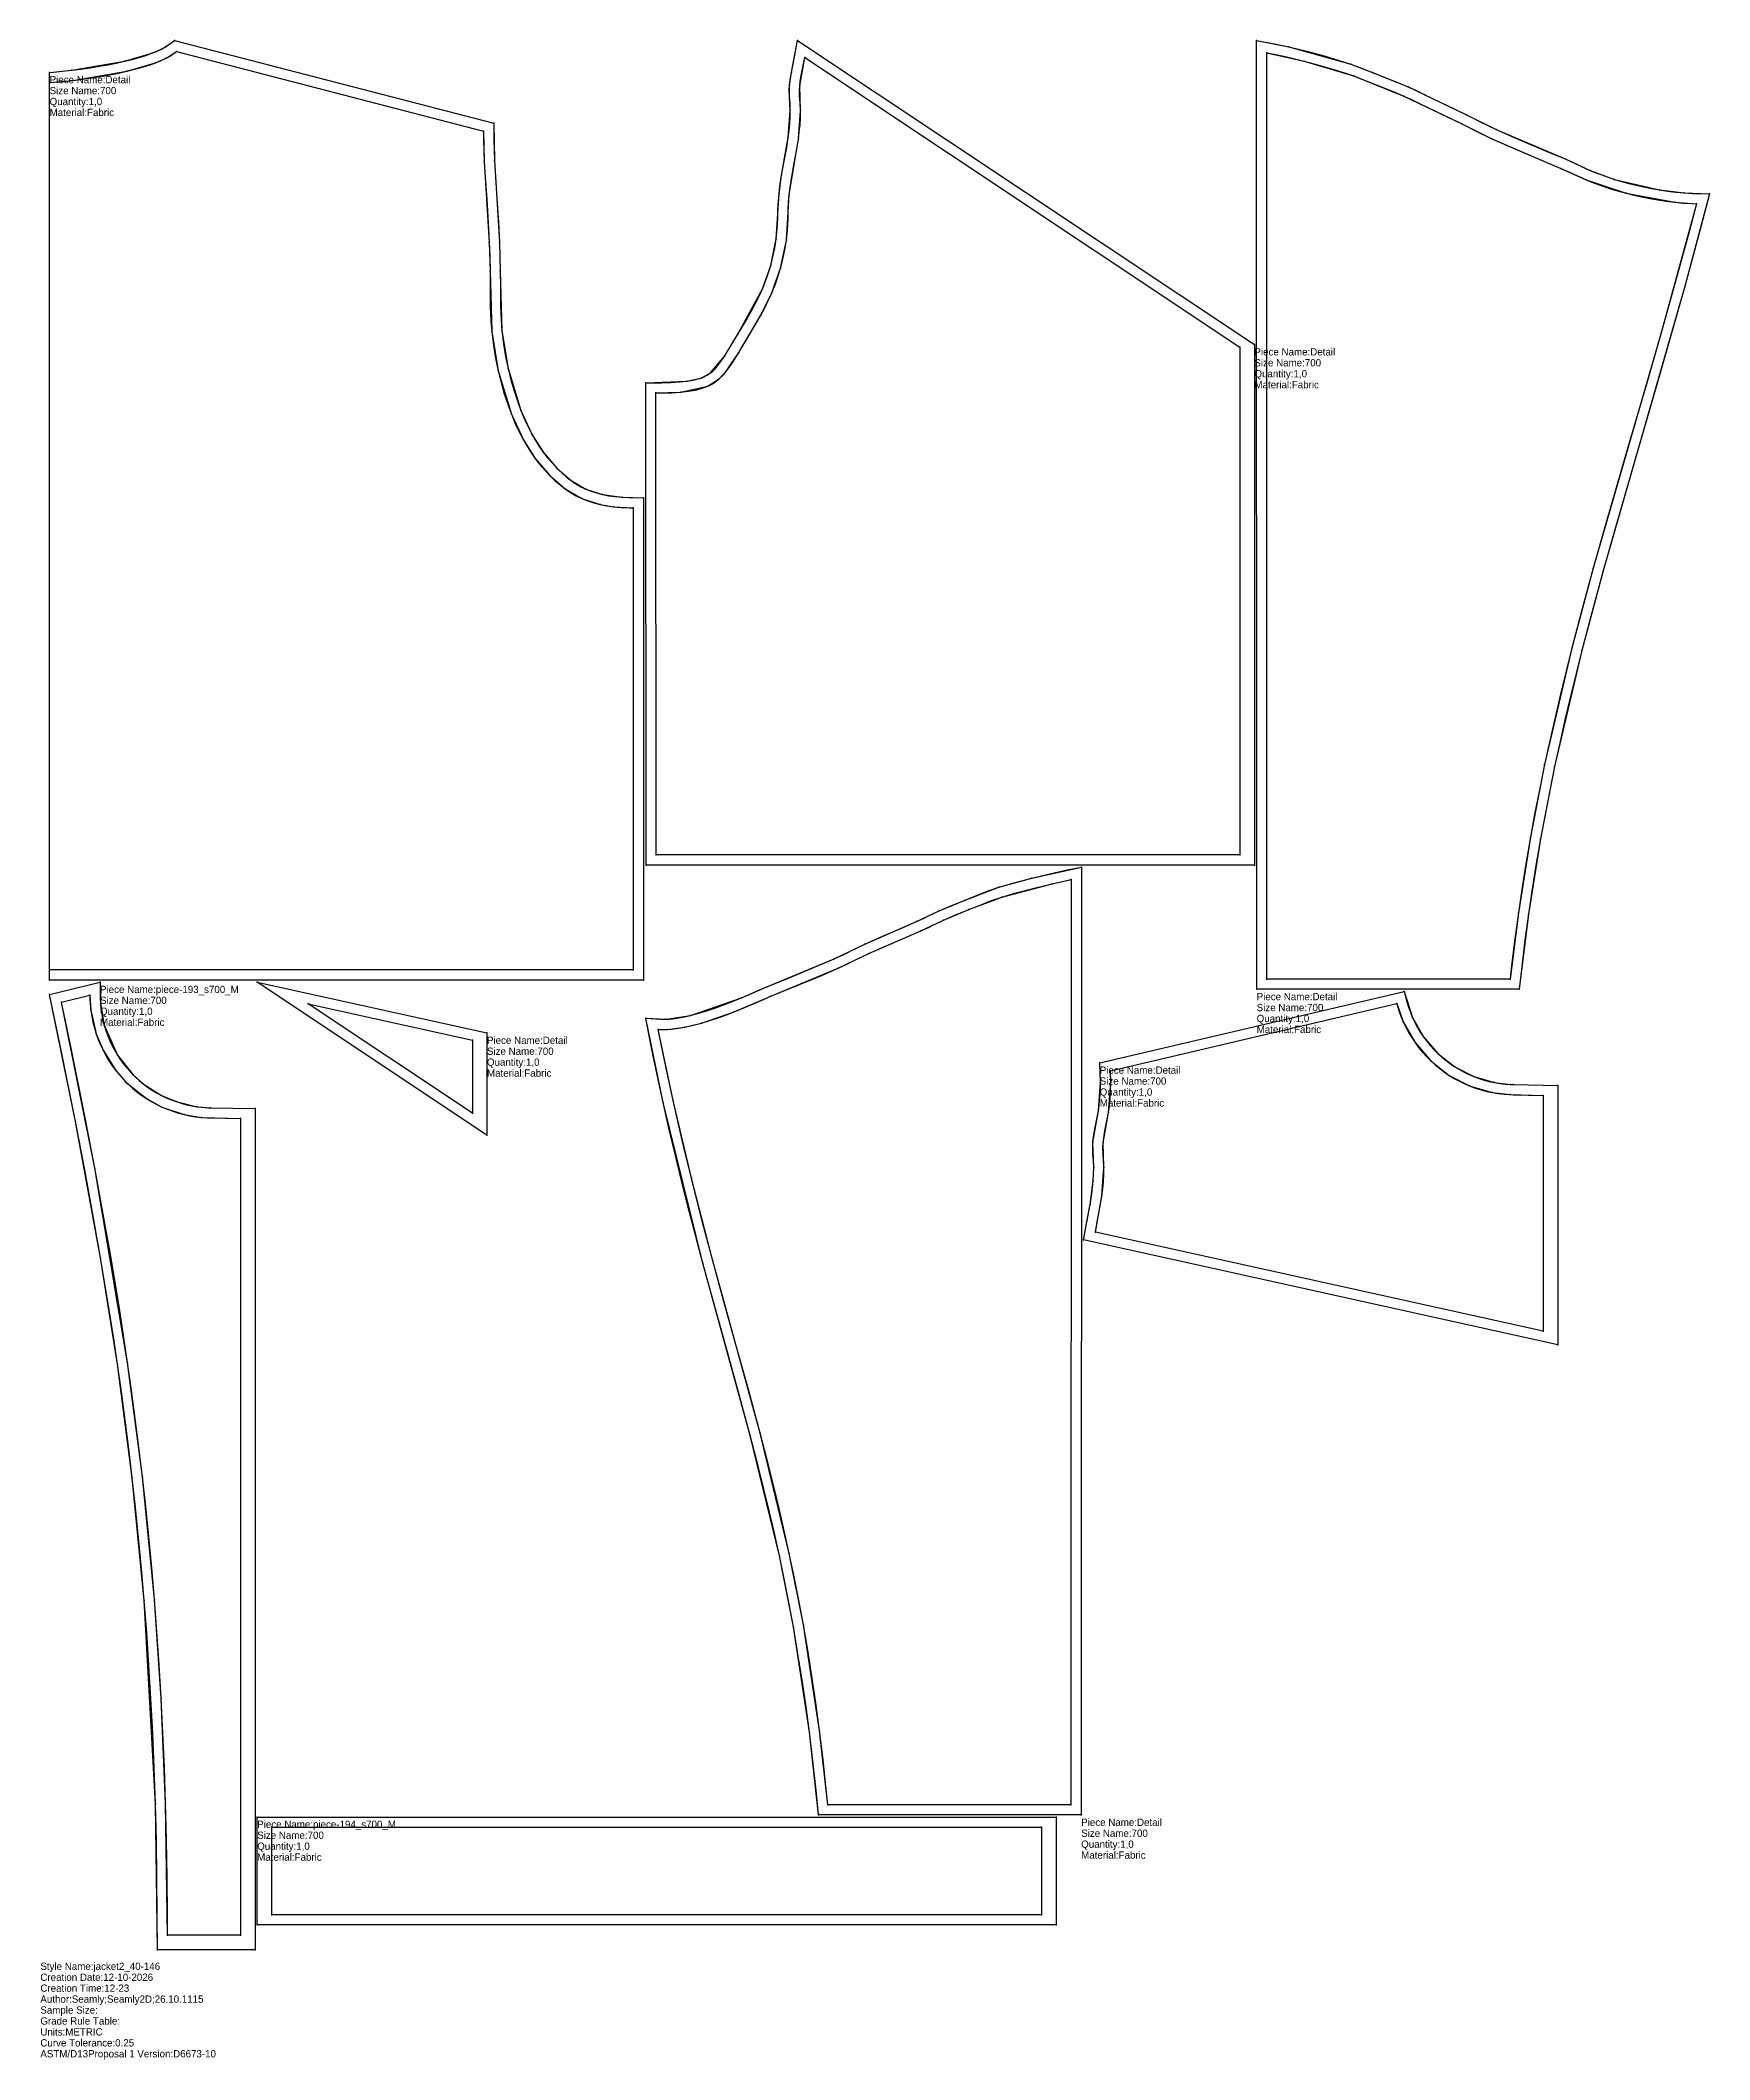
# Model space of a CAD drawing. Extents: x 0 to 1145, y -69 to 1316.
import ezdxf

# ---------------------------------------------------------------- set-up
doc = ezdxf.new("R2010")
doc.units = 0
for name, color, linetype in [('1', 7, 'CONTINUOUS'), ('14', 7, 'CONTINUOUS'), ('2', 7, 'CONTINUOUS'), ('3', 7, 'CONTINUOUS'), ('84', 7, 'CONTINUOUS'), ('87', 7, 'CONTINUOUS')]:
    doc.layers.add(name, color=color, linetype=linetype)

# ---------------------------------------------------------------- blocks, each defined once
blk = doc.blocks.new('piece-193_s700_M')
at = {"layer": '1'}
blk.add_lwpolyline([(40.91, 669.92), (41.19, 655.28), (43.79, 640.36), (52.93, 619.73), (63.62, 606.38), (70.58, 600.21), (82.98, 592.26), (93.11, 587.95), (107.44, 584.5), (116.74, 583.77), (147.24, 583.15), (147.24, 6.36), (80.25, 6.36), (78.9, 106.38), (71.22, 245.91), (63.01, 329.94), (52.88, 407.9), (41.33, 480.76), (23.98, 574.42), (6.35, 661.45)], close=True, dxfattribs=at)
at = {"layer": '14'}
blk.add_lwpolyline([(33.99, 661.02), (34.62, 650.63), (38.24, 634.55), (42.96, 623.16), (51.77, 609.23), (58.67, 601.43), (72.82, 590.03), (83.39, 584.29), (98.54, 579.08), (110.48, 577.1), (137.24, 576.35), (137.24, 16.36), (87.24, 16.36), (85.9, 106.58), (82.83, 178.71), (78.2, 246.47), (69.96, 330.73), (59.81, 408.91), (37.3, 542.42), (14.56, 656.25)], close=True, dxfattribs=at)
at = {"layer": '2'}
for p in [(40.91, 669.92), (6.35, 661.45), (14.56, 656.25), (33.99, 661.02), (147.24, 583.15), (137.24, 576.35), (87.24, 16.36), (137.24, 16.36), (80.25, 6.36), (147.24, 6.36)]:
    blk.add_point(p, dxfattribs=at)
at = {"layer": '3'}
for p in [(41.19, 655.28), (34.62, 650.63), (43.79, 640.36), (38.24, 634.55), (42.96, 623.16), (52.93, 619.73), (51.77, 609.23), (58.67, 601.43), (63.62, 606.38), (70.58, 600.21), (72.82, 590.03), (82.98, 592.26), (83.39, 584.29), (93.11, 587.95), (107.44, 584.5), (116.74, 583.77), (23.98, 574.42), (98.54, 579.08), (110.48, 577.1), (37.3, 542.42), (41.33, 480.76), (52.88, 407.9), (59.81, 408.91), (63.01, 329.94), (69.96, 330.73), (71.22, 245.91), (78.2, 246.47), (82.83, 178.71), (78.9, 106.38), (85.9, 106.58)]:
    blk.add_point(p, dxfattribs=at)
at = {"layer": '84'}
blk.add_lwpolyline([(40.91, 669.92), (41, 659.13), (41.19, 655.28), (41.57, 651.49), (42.13, 647.73), (42.87, 644.02), (43.79, 640.36), (44.89, 636.75), (46.16, 633.2), (47.6, 629.71), (49.22, 626.31), (50.99, 622.98), (52.93, 619.73), (55.03, 616.58), (57.29, 613.53), (59.71, 610.59), (62.29, 607.73), (63.62, 606.38), (64.93, 605.09), (67.71, 602.57), (70.58, 600.21), (73.54, 598), (76.6, 595.93), (79.75, 594.02), (82.98, 592.26), (86.29, 590.67), (89.67, 589.22), (93.11, 587.95), (96.62, 586.83), (100.18, 585.89), (103.79, 585.11), (107.44, 584.5), (111.12, 584.07), (114.87, 583.82), (116.74, 583.77), (147.24, 583.15), (147.24, 6.36), (80.25, 6.36), (80.21, 29.65), (79.98, 55.79), (79.54, 81.35), (78.9, 106.38), (78.07, 130.87), (77.04, 154.84), (75.84, 178.32), (74.46, 201.31), (72.92, 223.84), (71.22, 245.91), (69.37, 267.54), (67.38, 288.74), (65.26, 309.54), (63.01, 329.94), (60.64, 349.96), (58.16, 369.62), (55.57, 388.93), (52.88, 407.9), (50.11, 426.56), (47.25, 444.91), (44.32, 462.97), (41.33, 480.76), (36.73, 507), (30.42, 541.12), (23.98, 574.42), (14.21, 623.17), (6.35, 661.45)], close=True, dxfattribs=at)
at = {"layer": '87'}
blk.add_lwpolyline([(33.99, 661.02), (34, 658.93), (34.21, 654.76), (34.62, 650.63), (35.23, 646.53), (36.04, 642.48), (37.05, 638.48), (38.24, 634.55), (39.63, 630.68), (41.2, 626.88), (42.96, 623.16), (44.9, 619.53), (47.01, 615.99), (49.31, 612.56), (51.77, 609.23), (54.4, 606.01), (57.2, 602.92), (58.67, 601.43), (60.12, 600), (63.13, 597.27), (66.25, 594.7), (69.49, 592.29), (72.82, 590.03), (76.26, 587.95), (79.78, 586.04), (83.39, 584.29), (87.08, 582.72), (90.84, 581.33), (94.66, 580.11), (98.54, 579.08), (102.48, 578.23), (106.46, 577.57), (110.48, 577.1), (114.53, 576.82), (116.57, 576.77), (137.24, 576.35), (137.24, 16.36), (87.24, 16.36), (87.21, 29.69), (86.98, 55.88), (86.54, 81.5), (85.9, 106.58), (85.06, 131.14), (84.03, 155.17), (82.83, 178.71), (81.45, 201.76), (79.9, 224.35), (78.2, 246.47), (76.35, 268.16), (74.35, 289.42), (72.22, 310.28), (69.96, 330.73), (67.59, 350.81), (65.1, 370.52), (62.5, 389.88), (59.81, 408.91), (57.03, 427.61), (54.17, 446.01), (51.23, 464.12), (48.23, 481.95), (43.62, 508.24), (37.3, 542.42), (30.85, 575.77), (21.07, 624.56), (14.56, 656.25)], close=True, dxfattribs=at)
at = {"layer": '1'}
for s, p in [('Piece Name:piece-193_s700_M', (40.91, 662.42)), ('Size Name:700', (40.91, 654.92)), ('Quantity:1,0', (40.91, 647.42)), ('Material:Fabric', (40.91, 639.92))]:
    blk.add_text(s, height=5, dxfattribs=at).set_placement(p)
blk = doc.blocks.new('piece-194_s700_M')
at = {"layer": '1'}
blk.add_lwpolyline([(148.7, 97.37), (696.57, 97.37), (696.57, 23.37), (148.7, 23.37)], close=True, dxfattribs=at)
at = {"layer": '14'}
blk.add_lwpolyline([(158.69, 90.37), (686.57, 90.37), (686.57, 30.37), (158.69, 30.37)], close=True, dxfattribs=at)
at = {"layer": '2'}
for p in [(148.7, 97.37), (696.57, 97.37), (158.69, 90.37), (686.57, 90.37), (158.69, 30.37), (686.57, 30.37), (148.7, 23.37), (696.57, 23.37)]:
    blk.add_point(p, dxfattribs=at)
at = {"layer": '84'}
blk.add_lwpolyline([(148.7, 97.37), (696.57, 97.37), (696.57, 23.37), (148.7, 23.37)], close=True, dxfattribs=at)
at = {"layer": '87'}
blk.add_lwpolyline([(158.69, 90.37), (686.57, 90.37), (686.57, 30.37), (158.69, 30.37)], close=True, dxfattribs=at)
at = {"layer": '1'}
for s, p in [('Size Name:700', (148.7, 82.37)), ('Piece Name:piece-194_s700_M', (148.7, 89.87)), ('Quantity:1,0', (148.7, 74.87)), ('Material:Fabric', (148.7, 67.37))]:
    blk.add_text(s, height=5, dxfattribs=at).set_placement(p)
blk = doc.blocks.new('piece_Detail_s700_M')
at = {"layer": '1'}
blk.add_lwpolyline([(6.35, 1293.85), (21.52, 1295.31), (57.63, 1301.45), (76.52, 1306.91), (83.11, 1309.75), (86.4, 1311.71), (92.01, 1315.77), (310.88, 1258.93), (311.45, 1233.29), (314.83, 1177.45), (315.4, 1157.58), (316.57, 1116.77), (320.76, 1090.8), (329.58, 1061.97), (337.35, 1045.22), (344.98, 1033.13), (354.35, 1022.24), (364.02, 1013.83), (374.07, 1008.04), (385.4, 1004.35), (398.91, 1002.45), (413.68, 1001.98), (413.54, 988.13), (413.62, 671.31), (6.35, 671.31)], close=True, dxfattribs=at)
at = {"layer": '14'}
blk.add_lwpolyline([(6.35, 1286.83), (22.34, 1288.36), (59.22, 1294.64), (78.96, 1300.35), (86.32, 1303.52), (90.44, 1305.99), (93.44, 1308.17), (303.92, 1253.51), (304.46, 1232.94), (307.83, 1177.16), (308.4, 1157.48), (309.6, 1116.06), (313.93, 1089.26), (323.07, 1059.39), (331.21, 1041.87), (339.36, 1028.96), (349.35, 1017.34), (359.93, 1008.14), (371.23, 1001.64), (383.85, 997.51), (393.31, 995.94), (406.61, 995.13), (406.42, 995.13), (406.61, 678.31), (6.35, 678.31)], close=True, dxfattribs=at)
at = {"layer": '2'}
for p in [(92.01, 1315.77), (86.4, 1311.71), (90.44, 1305.99), (93.44, 1308.17), (6.35, 1293.85), (6.35, 1286.83), (303.92, 1253.51), (310.88, 1258.93), (413.68, 1001.98), (406.42, 995.13), (406.61, 995.13), (413.54, 988.13), (6.35, 678.31), (6.35, 671.31), (406.61, 678.31), (413.62, 671.31)]:
    blk.add_point(p, dxfattribs=at)
at = {"layer": '3'}
for p in [(76.52, 1306.91), (83.11, 1309.75), (86.32, 1303.52), (21.52, 1295.31), (22.34, 1288.36), (57.63, 1301.45), (59.22, 1294.64), (78.96, 1300.35), (304.46, 1232.94), (311.45, 1233.29), (307.83, 1177.16), (314.83, 1177.45), (308.4, 1157.48), (315.4, 1157.58), (309.6, 1116.06), (316.57, 1116.77), (313.93, 1089.26), (320.76, 1090.8), (323.07, 1059.39), (329.58, 1061.97), (331.21, 1041.87), (337.35, 1045.22), (339.36, 1028.96), (344.98, 1033.13), (349.35, 1017.34), (354.35, 1022.24), (364.02, 1013.83), (359.93, 1008.14), (371.23, 1001.64), (374.07, 1008.04), (383.85, 997.51), (385.4, 1004.35), (398.91, 1002.45), (393.31, 995.94)]:
    blk.add_point(p, dxfattribs=at)
at = {"layer": '84'}
blk.add_lwpolyline([(6.35, 1293.85), (8.93, 1294.05), (15.21, 1294.62), (21.52, 1295.31), (27.83, 1296.1), (34.08, 1297), (40.24, 1297.99), (46.24, 1299.07), (52.06, 1300.22), (57.63, 1301.45), (62.92, 1302.75), (67.86, 1304.1), (72.42, 1305.49), (76.52, 1306.91), (80.11, 1308.34), (83.11, 1309.75), (85.51, 1311.1), (86.4, 1311.71), (92.01, 1315.77), (310.88, 1258.93), (310.96, 1247.44), (311.14, 1240.37), (311.45, 1233.29), (312.07, 1222.48), (313.11, 1207.35), (314.16, 1190.96), (314.83, 1177.45), (315.17, 1167.82), (315.4, 1157.58), (315.49, 1146.69), (315.47, 1140.95), (315.46, 1138.43), (315.54, 1133.45), (315.72, 1128.58), (315.99, 1123.8), (316.57, 1116.77), (317.66, 1107.72), (319.07, 1099.06), (320.76, 1090.8), (322.69, 1082.94), (324.82, 1075.51), (327.13, 1068.51), (329.58, 1061.97), (332.12, 1055.89), (334.73, 1050.3), (337.35, 1045.22), (339.97, 1040.65), (342.52, 1036.62), (344.98, 1033.13), (346.14, 1031.65), (347.79, 1029.59), (351.1, 1025.73), (354.35, 1022.24), (357.58, 1019.11), (360.79, 1016.31), (364.02, 1013.83), (367.29, 1011.63), (370.63, 1009.71), (374.07, 1008.04), (377.66, 1006.59), (381.42, 1005.37), (385.4, 1004.35), (389.62, 1003.52), (394.12, 1002.89), (398.91, 1002.45), (404.05, 1002.19), (413.68, 1001.98), (413.54, 988.13), (413.62, 671.31), (6.35, 671.31)], close=True, dxfattribs=at)
at = {"layer": '87'}
blk.add_lwpolyline([(6.35, 1286.83), (9.52, 1287.07), (15.91, 1287.66), (22.34, 1288.36), (28.76, 1289.17), (35.13, 1290.08), (41.41, 1291.09), (47.54, 1292.19), (53.5, 1293.37), (59.22, 1294.64), (64.67, 1295.97), (69.81, 1297.37), (74.59, 1298.83), (78.96, 1300.35), (82.89, 1301.91), (86.32, 1303.52), (89.22, 1305.16), (90.44, 1305.99), (93.44, 1308.17), (303.92, 1253.51), (303.96, 1247.32), (304.15, 1240.13), (304.46, 1232.94), (305.09, 1222.04), (306.12, 1206.89), (307.17, 1190.56), (307.83, 1177.16), (308.17, 1167.61), (308.4, 1157.48), (308.49, 1146.68), (308.47, 1140.98), (308.46, 1138.39), (308.54, 1133.27), (308.72, 1128.25), (309.01, 1123.31), (309.6, 1116.06), (310.73, 1106.74), (312.18, 1097.8), (313.93, 1089.26), (315.92, 1081.14), (318.13, 1073.44), (320.53, 1066.19), (323.07, 1059.39), (325.72, 1053.06), (328.44, 1047.22), (331.21, 1041.87), (333.97, 1037.04), (336.7, 1032.73), (339.36, 1028.96), (340.65, 1027.31), (342.4, 1025.13), (345.88, 1021.06), (349.35, 1017.34), (352.84, 1013.95), (356.36, 1010.89), (359.93, 1008.14), (363.59, 1005.69), (367.35, 1003.52), (371.23, 1001.64), (375.26, 1000.01), (379.46, 998.64), (383.85, 997.51), (388.46, 996.62), (393.31, 995.94), (398.41, 995.47), (403.79, 995.19), (406.61, 995.13), (406.42, 995.13), (406.61, 678.31), (6.35, 678.31)], close=True, dxfattribs=at)
at = {"layer": '1'}
for s, p in [('Piece Name:Detail', (6.35, 1286.35)), ('Size Name:700', (6.35, 1278.85)), ('Quantity:1,0', (6.35, 1271.35)), ('Material:Fabric', (6.35, 1263.85))]:
    blk.add_text(s, height=5, dxfattribs=at).set_placement(p)
blk = doc.blocks.new('piece_Detail_s700-196_M')
at = {"layer": '1'}
blk.add_lwpolyline([(726.49, 614.57), (935.3, 663.58), (941.01, 645.65), (948.44, 632.52), (958.34, 621.02), (970, 611.86), (983.08, 605.16), (997.19, 601.04), (1008.27, 599.75), (1010.14, 599.7), (1040.64, 599.09), (1040.64, 421.2), (715.43, 493.16), (719.89, 517.47), (722.02, 533.59), (722.33, 542.83), (721.85, 560.22), (725.58, 581.7), (727.03, 601.23)], close=True, dxfattribs=at)
at = {"layer": '14'}
blk.add_lwpolyline([(733.81, 609.1), (930.25, 655.2), (934.61, 642.81), (942.71, 628.49), (953.53, 615.93), (966.23, 605.97), (980.48, 598.65), (995.88, 594.16), (1007.94, 592.76), (1030.64, 592.29), (1030.64, 430.58), (723.53, 498.54), (727.92, 523.43), (729.34, 542.93), (728.83, 559.66), (732.49, 580.59), (734.03, 601.25)], close=True, dxfattribs=at)
at = {"layer": '2'}
for p in [(930.25, 655.2), (935.3, 663.58), (726.49, 614.57), (733.81, 609.1), (1040.64, 599.09), (1030.64, 592.29), (723.53, 498.54), (715.43, 493.16), (1030.64, 430.58), (1040.64, 421.2)]:
    blk.add_point(p, dxfattribs=at)
at = {"layer": '3'}
for p in [(934.61, 642.81), (941.01, 645.65), (942.71, 628.49), (948.44, 632.52), (953.53, 615.93), (958.34, 621.02), (970, 611.86), (727.03, 601.23), (734.03, 601.25), (966.23, 605.97), (980.48, 598.65), (983.08, 605.16), (997.19, 601.04), (1008.27, 599.75), (1010.14, 599.7), (725.58, 581.7), (995.88, 594.16), (1007.94, 592.76), (732.49, 580.59), (721.85, 560.22), (728.83, 559.66), (722.33, 542.83), (729.34, 542.93), (722.02, 533.59), (719.89, 517.47), (727.92, 523.43)]:
    blk.add_point(p, dxfattribs=at)
at = {"layer": '84'}
blk.add_lwpolyline([(726.49, 614.57), (935.3, 663.58), (937.19, 656.32), (938.3, 652.68), (939.57, 649.13), (941.01, 645.65), (942.62, 642.24), (944.4, 638.91), (946.34, 635.67), (948.44, 632.52), (950.7, 629.46), (953.11, 626.52), (955.7, 623.66), (957.02, 622.31), (958.34, 621.02), (961.11, 618.5), (963.98, 616.14), (966.94, 613.93), (970, 611.86), (973.15, 609.95), (976.38, 608.2), (979.69, 606.6), (983.08, 605.16), (986.52, 603.88), (990.03, 602.77), (993.59, 601.82), (997.19, 601.04), (1000.84, 600.44), (1004.53, 600.01), (1008.27, 599.75), (1010.14, 599.7), (1040.64, 599.09), (1040.64, 421.2), (715.43, 493.16), (718.15, 508.08), (719.89, 517.47), (720.99, 524.42), (721.58, 529), (722.02, 533.59), (722.28, 538.19), (722.33, 542.83), (722.15, 547.55), (721.94, 549.97), (721.75, 552.16), (721.66, 556.3), (721.85, 560.22), (722.27, 563.95), (723.15, 569.16), (724.57, 576.06), (725.58, 581.7), (726.16, 585.78), (726.62, 590.34), (726.93, 595.45), (727.03, 601.23), (726.87, 607.79)], close=True, dxfattribs=at)
at = {"layer": '87'}
blk.add_lwpolyline([(733.81, 609.1), (930.25, 655.2), (930.45, 654.42), (931.65, 650.48), (933.03, 646.61), (934.61, 642.81), (936.37, 639.09), (938.3, 635.46), (940.42, 631.93), (942.71, 628.49), (945.17, 625.16), (947.81, 621.95), (950.61, 618.86), (952.07, 617.37), (953.53, 615.93), (956.53, 613.2), (959.66, 610.63), (962.89, 608.22), (966.23, 605.97), (969.66, 603.88), (973.19, 601.97), (976.8, 600.22), (980.48, 598.65), (984.24, 597.26), (988.07, 596.05), (991.95, 595.01), (995.88, 594.16), (999.86, 593.51), (1003.88, 593.03), (1007.94, 592.76), (1009.98, 592.7), (1030.64, 592.29), (1030.64, 430.58), (723.53, 498.54), (725.04, 506.81), (726.79, 516.29), (727.92, 523.43), (728.54, 528.22), (729, 533.06), (729.28, 537.96), (729.34, 542.93), (729.13, 547.99), (728.91, 550.57), (728.74, 552.53), (728.66, 556.21), (728.83, 559.66), (729.2, 562.97), (730.03, 567.87), (731.44, 574.74), (732.49, 580.59), (733.11, 584.94), (733.6, 589.77), (733.93, 595.18), (734.03, 601.25), (733.87, 608.07)], close=True, dxfattribs=at)
at = {"layer": '1'}
for s, p in [('Piece Name:Detail', (726.49, 607.07)), ('Size Name:700', (726.49, 599.57)), ('Quantity:1,0', (726.49, 592.07)), ('Material:Fabric', (726.49, 584.57))]:
    blk.add_text(s, height=5, dxfattribs=at).set_placement(p)
blk = doc.blocks.new('piece_Detail_s700-197_M')
at = {"layer": '1'}
blk.add_lwpolyline([(306.27, 635.05), (306.27, 565.03), (148.7, 669.92)], close=True, dxfattribs=at)
at = {"layer": '14'}
blk.add_lwpolyline([(296.27, 630.1), (296.27, 580.1), (183.75, 655)], close=True, dxfattribs=at)
at = {"layer": '2'}
for p in [(148.7, 669.92), (183.75, 655), (296.27, 630.1), (306.27, 635.05), (296.27, 580.1), (306.27, 565.03)]:
    blk.add_point(p, dxfattribs=at)
at = {"layer": '84'}
blk.add_lwpolyline([(306.27, 635.05), (306.27, 565.03), (148.7, 669.92)], close=True, dxfattribs=at)
at = {"layer": '87'}
blk.add_lwpolyline([(296.27, 630.1), (296.27, 580.1), (183.75, 655)], close=True, dxfattribs=at)
at = {"layer": '1'}
for s, p in [('Size Name:700', (306.27, 620.05)), ('Piece Name:Detail', (306.27, 627.55)), ('Quantity:1,0', (306.27, 612.55)), ('Material:Fabric', (306.27, 605.05))]:
    blk.add_text(s, height=5, dxfattribs=at).set_placement(p)
blk = doc.blocks.new('piece_Detail_s700-198_M')
at = {"layer": '1'}
blk.add_lwpolyline([(832.58, 1107.18), (832.58, 750.15), (415.33, 750.15), (415.13, 1080.97), (443.32, 1082.04), (453.52, 1084.46), (459.53, 1087.74), (469.35, 1099.48), (478.41, 1114.41), (495.17, 1145.42), (500.91, 1161.47), (504.66, 1179.73), (506.56, 1210.67), (508.34, 1223.29), (512.93, 1249.28), (514.28, 1267.68), (513.69, 1277.01), (513.79, 1285.07), (515.09, 1294.01), (519.23, 1315.77)], close=True, dxfattribs=at)
at = {"layer": '14'}
blk.add_lwpolyline([(822.58, 1105.43), (822.58, 757.15), (422.32, 757.15), (422.13, 1073.97), (438.94, 1074.53), (457.72, 1078.62), (465.78, 1083.81), (470.62, 1089.07), (478.89, 1101.61), (494.1, 1127.41), (501.59, 1142.65), (507.65, 1159.56), (511.6, 1178.84), (513.52, 1209.93), (519.86, 1248.28), (521.28, 1267.79), (520.77, 1284.51), (524.2, 1304.06)], close=True, dxfattribs=at)
at = {"layer": '2'}
for p in [(519.23, 1315.77), (524.2, 1304.06), (822.58, 1105.43), (832.58, 1107.18), (415.13, 1080.97), (422.13, 1073.97), (415.33, 750.15), (422.32, 757.15), (822.58, 757.15), (832.58, 750.15)]:
    blk.add_point(p, dxfattribs=at)
at = {"layer": '3'}
for p in [(515.09, 1294.01), (513.69, 1277.01), (513.79, 1285.07), (520.77, 1284.51), (514.28, 1267.68), (521.28, 1267.79), (512.93, 1249.28), (519.86, 1248.28), (508.34, 1223.29), (506.56, 1210.67), (513.52, 1209.93), (504.66, 1179.73), (511.6, 1178.84), (500.91, 1161.47), (507.65, 1159.56), (495.17, 1145.42), (501.59, 1142.65), (494.1, 1127.41), (478.41, 1114.41), (469.35, 1099.48), (478.89, 1101.61), (443.32, 1082.04), (453.52, 1084.46), (459.53, 1087.74), (465.78, 1083.81), (470.62, 1089.07), (438.94, 1074.53), (457.72, 1078.62)]:
    blk.add_point(p, dxfattribs=at)
at = {"layer": '84'}
blk.add_lwpolyline([(832.58, 1107.18), (832.58, 750.15), (415.33, 750.15), (415.13, 1080.97), (422.31, 1080.97), (425.98, 1080.98), (432.59, 1081.15), (438.35, 1081.5), (443.32, 1082.04), (447.58, 1082.76), (451.2, 1083.67), (453.52, 1084.46), (454.88, 1085.02), (456.17, 1085.63), (457.36, 1086.29), (458.49, 1087), (459.53, 1087.74), (461.09, 1089.01), (463.11, 1091.03), (465.12, 1093.4), (467.18, 1096.22), (469.35, 1099.48), (472.91, 1105.25), (475.61, 1109.75), (478.41, 1114.41), (483.97, 1123.71), (487.96, 1130.77), (490.48, 1135.54), (492.89, 1140.42), (495.17, 1145.42), (497.27, 1150.58), (499.19, 1155.92), (500.91, 1161.47), (502.41, 1167.27), (503.67, 1173.35), (504.66, 1179.73), (505.35, 1186.46), (505.74, 1193.59), (505.79, 1197.34), (505.82, 1200.06), (506.09, 1205.42), (506.56, 1210.67), (507.19, 1215.81), (508.34, 1223.29), (510.1, 1232.93), (511.83, 1242.33), (512.93, 1249.28), (513.52, 1253.86), (513.97, 1258.45), (514.23, 1263.05), (514.28, 1267.68), (514.09, 1272.41), (513.88, 1274.83), (513.69, 1277.01), (513.6, 1281.15), (513.79, 1285.07), (514.21, 1288.8), (515.09, 1294.01), (516.51, 1300.93), (519.23, 1315.77)], close=True, dxfattribs=at)
at = {"layer": '87'}
blk.add_lwpolyline([(822.58, 1105.43), (822.58, 757.15), (422.32, 757.15), (422.13, 1073.97), (422.32, 1073.97), (426.08, 1073.98), (432.89, 1074.16), (438.94, 1074.53), (444.29, 1075.1), (449.01, 1075.91), (453.19, 1076.95), (455.98, 1077.9), (457.72, 1078.62), (459.36, 1079.4), (460.92, 1080.26), (462.39, 1081.18), (463.79, 1082.18), (465.78, 1083.81), (468.26, 1086.28), (470.62, 1089.07), (472.92, 1092.21), (475.24, 1095.71), (478.89, 1101.61), (481.61, 1106.15), (484.42, 1110.81), (490.02, 1120.19), (494.1, 1127.41), (496.72, 1132.35), (499.22, 1137.42), (501.59, 1142.65), (503.81, 1148.07), (505.83, 1153.69), (507.65, 1159.56), (509.24, 1165.69), (510.56, 1172.1), (511.6, 1178.84), (512.33, 1185.92), (512.73, 1193.36), (512.78, 1197.24), (512.82, 1199.84), (513.07, 1204.93), (513.52, 1209.93), (514.12, 1214.86), (515.24, 1222.13), (516.98, 1231.67), (518.73, 1241.14), (519.86, 1248.28), (520.48, 1253.07), (520.95, 1257.91), (521.22, 1262.81), (521.28, 1267.79), (521.08, 1272.85), (520.85, 1275.42), (520.69, 1277.39), (520.6, 1281.06), (520.77, 1284.51), (521.14, 1287.83), (521.97, 1292.72), (523.38, 1299.59), (524.2, 1304.06)], close=True, dxfattribs=at)
at = {"layer": '1'}
for s, p in [('Size Name:700', (832.58, 1092.18)), ('Piece Name:Detail', (832.58, 1099.68)), ('Quantity:1,0', (832.58, 1084.68)), ('Material:Fabric', (832.58, 1077.18))]:
    blk.add_text(s, height=5, dxfattribs=at).set_placement(p)
blk = doc.blocks.new('piece_Detail_s700-199_M')
at = {"layer": '1'}
blk.add_lwpolyline([(834.12, 665.01), (833.97, 1315.77), (856.27, 1311.27), (898.64, 1299.47), (913.44, 1293.85), (937.91, 1283.96), (949.38, 1278.48), (977.96, 1264.79), (998.27, 1254.69), (1045.56, 1234.45), (1062.82, 1226.63), (1079.6, 1220.46), (1110.38, 1213.22), (1127.29, 1211.22), (1144.73, 1210.45), (1127.89, 1147.82), (1071.71, 951.97), (1057.07, 897.26), (1038.42, 817.72), (1028.79, 768.15), (1020.53, 716.43), (1014.13, 665.01)], close=True, dxfattribs=at)
at = {"layer": '14'}
blk.add_lwpolyline([(841.12, 672.01), (840.97, 1307.29), (866.67, 1301.55), (900.49, 1291.37), (935.12, 1277.54), (974.84, 1258.51), (995.3, 1248.35), (1042.8, 1228.02), (1060.06, 1220.19), (1087.47, 1210.91), (1120.85, 1204.77), (1135.73, 1203.76), (1111.44, 1115.18), (1064.96, 953.84), (1050.29, 899), (1031.57, 819.16), (1021.89, 769.37), (1013.6, 717.42), (1007.88, 672.01)], close=True, dxfattribs=at)
at = {"layer": '2'}
for p in [(833.97, 1315.77), (840.97, 1307.29), (977.96, 1264.79), (974.84, 1258.51), (1144.73, 1210.45), (1135.73, 1203.76), (834.12, 665.01), (841.12, 672.01), (1007.88, 672.01), (1014.13, 665.01)]:
    blk.add_point(p, dxfattribs=at)
at = {"layer": '3'}
for p in [(856.27, 1311.27), (866.67, 1301.55), (898.64, 1299.47), (900.49, 1291.37), (913.44, 1293.85), (935.12, 1277.54), (937.91, 1283.96), (949.38, 1278.48), (995.3, 1248.35), (998.27, 1254.69), (1045.56, 1234.45), (1042.8, 1228.02), (1060.06, 1220.19), (1062.82, 1226.63), (1079.6, 1220.46), (1087.47, 1210.91), (1110.38, 1213.22), (1120.85, 1204.77), (1127.29, 1211.22), (1127.89, 1147.82), (1111.44, 1115.18), (1064.96, 953.84), (1071.71, 951.97), (1050.29, 899), (1057.07, 897.26), (1031.57, 819.16), (1038.42, 817.72), (1021.89, 769.37), (1028.79, 768.15), (1013.6, 717.42), (1020.53, 716.43)]:
    blk.add_point(p, dxfattribs=at)
at = {"layer": '84'}
blk.add_lwpolyline([(834.12, 665.01), (833.97, 1315.77), (847.44, 1313.17), (856.27, 1311.27), (868.4, 1308.34), (880.33, 1305.13), (891.37, 1301.86), (898.64, 1299.47), (902.93, 1297.93), (904.83, 1297.2), (913.44, 1293.85), (930.32, 1287.15), (937.91, 1283.96), (942.16, 1282.05), (943.88, 1281.21), (949.38, 1278.48), (959.84, 1273.45), (969.46, 1268.89), (977.96, 1264.79), (981.61, 1262.92), (987.32, 1259.99), (998.27, 1254.69), (1008.68, 1249.97), (1018.59, 1245.69), (1032.66, 1239.85), (1045.56, 1234.45), (1053.68, 1230.85), (1057.54, 1229.03), (1059.23, 1228.22), (1062.82, 1226.63), (1066.65, 1225.04), (1070.74, 1223.48), (1075.07, 1221.95), (1079.6, 1220.46), (1084.34, 1219.04), (1089.25, 1217.68), (1094.33, 1216.41), (1099.55, 1215.24), (1104.91, 1214.17), (1110.38, 1213.22), (1115.94, 1212.41), (1121.59, 1211.74), (1127.29, 1211.22), (1133.07, 1210.86), (1144.73, 1210.45), (1137.64, 1183.56), (1127.89, 1147.82), (1118.17, 1113.27), (1108.53, 1079.72), (1094.28, 1030.82), (1080.55, 983.29), (1071.71, 951.97), (1063.19, 920.73), (1057.07, 897.26), (1053.11, 881.55), (1049.25, 865.77), (1045.52, 849.88), (1041.9, 833.87), (1038.42, 817.72), (1035.06, 801.39), (1031.85, 784.88), (1028.79, 768.15), (1025.87, 751.18), (1023.12, 733.95), (1020.53, 716.43), (1018.12, 698.61), (1015.88, 680.45), (1014.13, 665.01)], close=True, dxfattribs=at)
at = {"layer": '87'}
blk.add_lwpolyline([(841.12, 672.01), (840.97, 1307.29), (846.04, 1306.31), (854.71, 1304.45), (866.67, 1301.55), (878.42, 1298.4), (889.28, 1295.18), (896.37, 1292.84), (900.49, 1291.37), (902.3, 1290.67), (910.89, 1287.34), (927.67, 1280.67), (935.12, 1277.54), (939.19, 1275.71), (940.79, 1274.93), (946.31, 1272.19), (956.82, 1267.13), (966.44, 1262.58), (974.84, 1258.51), (978.42, 1256.69), (984.2, 1253.72), (995.3, 1248.35), (1005.85, 1243.57), (1015.86, 1239.24), (1029.97, 1233.38), (1042.8, 1228.02), (1050.77, 1224.49), (1054.54, 1222.7), (1056.31, 1221.86), (1060.06, 1220.19), (1064.07, 1218.54), (1068.32, 1216.91), (1072.81, 1215.32), (1077.5, 1213.79), (1082.4, 1212.31), (1087.47, 1210.91), (1092.71, 1209.6), (1098.1, 1208.39), (1103.63, 1207.29), (1109.27, 1206.31), (1115.02, 1205.47), (1120.85, 1204.77), (1126.77, 1204.24), (1132.73, 1203.87), (1135.73, 1203.76), (1130.88, 1185.37), (1121.15, 1149.69), (1111.44, 1115.18), (1101.8, 1081.66), (1087.56, 1032.77), (1073.81, 985.22), (1064.96, 953.84), (1056.43, 922.54), (1050.29, 899), (1046.31, 883.24), (1042.45, 867.4), (1038.7, 851.45), (1035.07, 835.38), (1031.57, 819.16), (1028.2, 802.76), (1024.97, 786.17), (1021.89, 769.37), (1018.97, 752.32), (1016.2, 735.01), (1013.6, 717.42), (1011.18, 699.51), (1008.93, 681.28), (1007.88, 672.01)], close=True, dxfattribs=at)
at = {"layer": '1'}
for s, p in [('Size Name:700', (834.12, 650.01)), ('Piece Name:Detail', (834.12, 657.51)), ('Quantity:1,0', (834.12, 642.51)), ('Material:Fabric', (834.12, 635.01))]:
    blk.add_text(s, height=5, dxfattribs=at).set_placement(p)
blk = doc.blocks.new('piece_Detail_s700-200_M')
at = {"layer": '1'}
blk.add_lwpolyline([(713.76, 98.75), (533.66, 98.75), (527.37, 155.66), (516.37, 227.83), (506.77, 276.58), (486.84, 358.91), (454.36, 477.08), (427.13, 587.27), (415.13, 645.1), (429.46, 644.44), (445.86, 647.12), (480.75, 659.16), (498.11, 666.66), (544.3, 685.85), (565.3, 695.91), (600.92, 711.41), (616.4, 718.86), (634.25, 726.25), (657.25, 734.94), (679.9, 741.19), (714.01, 748.77)], close=True, dxfattribs=at)
at = {"layer": '14'}
blk.add_lwpolyline([(706.76, 105.75), (540, 105.75), (534.32, 156.54), (523.26, 229.06), (513.61, 278.06), (493.6, 360.71), (461.12, 478.9), (446.45, 535.56), (433.97, 588.79), (423.78, 637.5), (429.81, 637.44), (441.86, 639.04), (453.31, 641.87), (475.84, 649.63), (500.84, 660.22), (547.17, 679.46), (568.23, 689.55), (603.79, 705.02), (619.29, 712.48), (636.82, 719.74), (659.32, 728.25), (693.89, 737.38), (707.01, 740.25)], close=True, dxfattribs=at)
at = {"layer": '2'}
for p in [(714.01, 748.77), (707.01, 740.25), (498.11, 666.66), (500.84, 660.22), (415.13, 645.1), (423.78, 637.5), (533.66, 98.75), (540, 105.75), (706.76, 105.75), (713.76, 98.75)]:
    blk.add_point(p, dxfattribs=at)
at = {"layer": '3'}
for p in [(657.25, 734.94), (679.9, 741.19), (693.89, 737.38), (634.25, 726.25), (659.32, 728.25), (600.92, 711.41), (616.4, 718.86), (619.29, 712.48), (636.82, 719.74), (565.3, 695.91), (603.79, 705.02), (544.3, 685.85), (547.17, 679.46), (568.23, 689.55), (480.75, 659.16), (429.46, 644.44), (429.81, 637.44), (441.86, 639.04), (445.86, 647.12), (453.31, 641.87), (475.84, 649.63), (427.13, 587.27), (433.97, 588.79), (446.45, 535.56), (454.36, 477.08), (461.12, 478.9), (493.6, 360.71), (486.84, 358.91), (513.61, 278.06), (506.77, 276.58), (516.37, 227.83), (523.26, 229.06), (527.37, 155.66), (534.32, 156.54)]:
    blk.add_point(p, dxfattribs=at)
at = {"layer": '84'}
blk.add_lwpolyline([(713.76, 98.75), (533.66, 98.75), (531.99, 115.59), (529.76, 136), (527.37, 155.66), (524.83, 174.62), (522.15, 192.93), (519.32, 210.65), (516.37, 227.83), (513.28, 244.51), (510.08, 260.74), (506.77, 276.58), (503.35, 292.08), (499.83, 307.28), (496.22, 322.24), (492.52, 337.01), (486.84, 358.91), (479, 387.88), (470.94, 416.97), (462.71, 446.57), (454.36, 477.08), (448.06, 500.83), (443.86, 517.13), (439.65, 533.88), (435.46, 551.12), (431.28, 568.9), (427.13, 587.27), (423.02, 606.29), (418.94, 625.99), (415.13, 645.1), (425.24, 644.42), (427.3, 644.38), (429.46, 644.44), (431.72, 644.6), (435.34, 645.02), (440.49, 645.91), (445.86, 647.12), (451.39, 648.6), (456.98, 650.3), (462.54, 652.17), (468.01, 654.13), (473.29, 656.15), (480.75, 659.16), (493.24, 664.54), (498.11, 666.66), (510.73, 671.84), (533.68, 681.24), (544.3, 685.85), (550.51, 688.73), (553.21, 690.07), (557.23, 692.08), (565.3, 695.91), (577.16, 701.21), (591.7, 707.4), (600.92, 711.41), (606.06, 713.8), (608.23, 714.89), (610.93, 716.27), (616.4, 718.86), (624.41, 722.34), (634.25, 726.25), (642.46, 729.46), (645.65, 730.82), (647.11, 731.44), (650.72, 732.79), (657.25, 734.94), (667.91, 738.03), (679.9, 741.19), (692.31, 744.2), (704.24, 746.84), (714.01, 748.77)], close=True, dxfattribs=at)
at = {"layer": '87'}
blk.add_lwpolyline([(706.76, 105.75), (540, 105.75), (538.95, 116.32), (536.72, 136.8), (534.32, 156.54), (531.76, 175.59), (529.07, 193.99), (526.23, 211.8), (523.26, 229.06), (520.16, 245.82), (516.94, 262.14), (513.61, 278.06), (510.17, 293.63), (506.64, 308.9), (503.02, 323.92), (499.3, 338.74), (493.6, 360.71), (485.75, 389.73), (477.69, 418.84), (469.46, 448.43), (461.12, 478.9), (454.83, 502.61), (450.64, 518.86), (446.45, 535.56), (442.27, 552.75), (438.1, 570.47), (433.97, 588.79), (429.86, 607.74), (425.8, 627.38), (423.78, 637.5), (424.93, 637.42), (427.32, 637.38), (429.81, 637.44), (432.37, 637.63), (436.34, 638.09), (441.86, 639.04), (447.54, 640.32), (453.31, 641.87), (459.1, 643.63), (464.84, 645.55), (470.44, 647.57), (475.84, 649.63), (483.45, 652.7), (496.02, 658.12), (500.84, 660.22), (513.39, 665.37), (536.41, 674.79), (547.17, 679.46), (553.54, 682.42), (556.33, 683.81), (560.29, 685.79), (568.23, 689.55), (579.96, 694.79), (594.46, 700.97), (603.79, 705.02), (609.12, 707.5), (611.4, 708.65), (614.02, 709.99), (619.29, 712.48), (627.1, 715.87), (636.82, 719.74), (645.12, 722.98), (648.4, 724.38), (649.71, 724.94), (653.03, 726.18), (659.32, 728.25), (669.78, 731.28), (681.61, 734.4), (693.89, 737.38), (705.68, 739.99), (707.01, 740.25)], close=True, dxfattribs=at)
at = {"layer": '1'}
for s, p in [('Size Name:700', (713.76, 83.75)), ('Piece Name:Detail', (713.76, 91.25)), ('Quantity:1,0', (713.76, 76.25)), ('Material:Fabric', (713.76, 68.75))]:
    blk.add_text(s, height=5, dxfattribs=at).set_placement(p)

msp = doc.modelspace()

# ---------------------------------------------------------------- block references
at = {"layer": '1'}
for name in ['piece_Detail_s700_M', 'piece_Detail_s700-198_M', 'piece_Detail_s700-199_M', 'piece_Detail_s700-200_M', 'piece-193_s700_M', 'piece_Detail_s700-197_M', 'piece_Detail_s700-196_M', 'piece-194_s700_M']:
    msp.add_blockref(name, (0, 0), dxfattribs=at)

# ---------------------------------------------------------------- texts
for s, p in [('Style Name:jacket2_40-146', (0, -7.5)), ('Creation Date:12-10-2026', (0, -15)), ('Author:Seamly;Seamly2D;26.10.1115', (0, -30)), ('Creation Time:12-23', (0, -22.5)), ('Sample Size:', (0, -37.5)), ('Grade Rule Table:', (0, -45)), ('Curve Tolerance:0.25', (0, -60)), ('Units:METRIC', (0, -52.5)), ('ASTM/D13Proposal 1 Version:D6673-10', (0, -67.5))]:
    msp.add_text(s, height=5, dxfattribs=at).set_placement(p)

doc.saveas('drawing.dxf')
